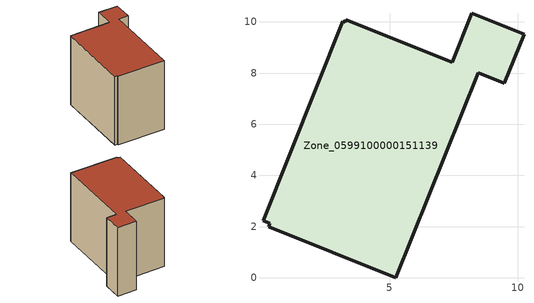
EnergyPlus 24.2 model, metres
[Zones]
Zone_0599100000151139
 floor ground (C_G): 3.29,10.09 7.44,8.42 8.21,10.34 10.25,9.52 9.48,7.6 8.46,8.01 5.24,0 0.27,2 0.32,2.13 0.05,2.24 3.17,10.03 3.26,9.99 z0
 wall outside (C_F): 8.46,8.01 9.48,7.6 10.25,9.52 8.21,10.34 7.44,8.42 3.29,10.09 3.26,9.99 3.17,10.03 0.05,2.24 0.32,2.13 0.27,2 5.24,0 8.46,8.01 z0:8.16
 roof outside (C_R): 7.44,8.42 3.29,10.09 3.26,9.99 3.17,10.03 0.05,2.24 0.32,2.13 0.27,2 5.24,0 8.46,8.01 9.48,7.6 10.25,9.52 8.21,10.34 z8.16
[BUILDING]
Pand.0599100000151139: North Axis=0; Terrain=City; Loads Convergence Tolerance Value=0.04; Temperature Convergence Tolerance Value=0.4; Solar Distribution=FullExterior; Maximum Number of Warmup Days=25; Minimum Number of Warmup Days=1
[Site:Location]
Rotterdam.The.Hague.AP_ZH_NLD Design_Conditions: Latitude=51.96; Longitude=4.45; Time Zone=1; Elevation=-4.5
[SITE:GROUNDTEMPERATURE:BUILDINGSURFACE]
18, 18, 18, 18, 18, 18, 18, 18, 18, 18, 18, 18
[MATERIAL] Thermal Absorptance=0.9; Solar Absorptance=0.7; Visible Absorptance=0.7
Name | Roughness | Thickness | Conductivity | Density | Specific Heat
G.TC.1975-1991 | MediumSmooth | 0.15 | 0.288461 | 540 | 1210
F.TC.1975-1991 | Rough | 0.3 | 0.230769 | 1920 | 840
R.TC.1975-1991 | MediumRough | 0.2 | 0.153846 | 1500 | 1000
[CONSTRUCTION]
C_G: G.TC.1975-1991
C_F: F.TC.1975-1991
C_R: R.TC.1975-1991
[ZONE]
Zone_0599100000151139: Type=1; Multiplier=1; Ceiling Height=Autocalculate; Volume=Autocalculate; Floor Area=autocalculate; Part of Total Floor Area=Yes
[ZONEINFILTRATION:DESIGNFLOWRATE]
Infil_Zone_0599100000151139: Zone or ZoneList or Space or SpaceList=Zone_0599100000151139; Schedule=AlwaysOn; Design Flow Rate Calculation Method=Flow/Area; Flow Rate per Floor Area=0.003; Constant Term Coefficient=1; Temperature Term Coefficient=0; Velocity Term Coefficient=0; Velocity Squared Term Coefficient=0
[HVACTEMPLATE:ZONE:IDEALLOADSAIRSYSTEM]
Zone_0599100000151139: Maximum Heating Supply Air Temperature=50; Minimum Cooling Supply Air Temperature=13; Maximum Heating Supply Air Humidity Ratio=0.0156; Minimum Cooling Supply Air Humidity Ratio=0.0077; Heating Limit=NoLimit; Cooling Limit=NoLimit; Dehumidification Control Type=ConstantSensibleHeatRatio; Cooling Sensible Heat Ratio=0.7; Dehumidification Setpoint=60; Humidification Control Type=None; Humidification Setpoint=30; Outdoor Air Method=None; Outdoor Air Flow Rate per Person=0.00944; Outdoor Air Flow Rate per Zone Floor Area=0; Outdoor Air Flow Rate per Zone=0; Demand Controlled Ventilation Type=None; Outdoor Air Economizer Type=NoEconomizer; Heat Recovery Type=None; Sensible Heat Recovery Effectiveness=0.7; Latent Heat Recovery Effectiveness=0.65
[ZONECONTROL:THERMOSTAT]
ThermostatControl_Zone_0599100000151139: Zone or ZoneList=Zone_0599100000151139; Control Type Schedule=DualSetpointControlType; Control 1=Thermostat_Zone_0599100000151139; Temperature Difference Between Cutout And Setpoint=0
[THERMOSTATSETPOINT:DUALSETPOINT]
Thermostat_Zone_0599100000151139: Heating Setpoint Temperature Schedule=HeatingSetpoint_Zone_0599100000151139; Cooling Setpoint Temperature Schedule=CoolingSetpoint_Zone_0599100000151139
[SCHEDULE:COMPACT]
HeatingSetpoint_Zone_0599100000151139: Through: 12/31, For: AllDays, Until: 24:00, 21
CoolingSetpoint_Zone_0599100000151139: Through: 12/31, For: AllDays, Until: 24:00, 24
DualSetpointControlType: Through: 12/31, For: AllDays, Until: 24:00, 4
AlwaysOn: Through: 12/31, For: AllDays, Until: 24:00, 1
